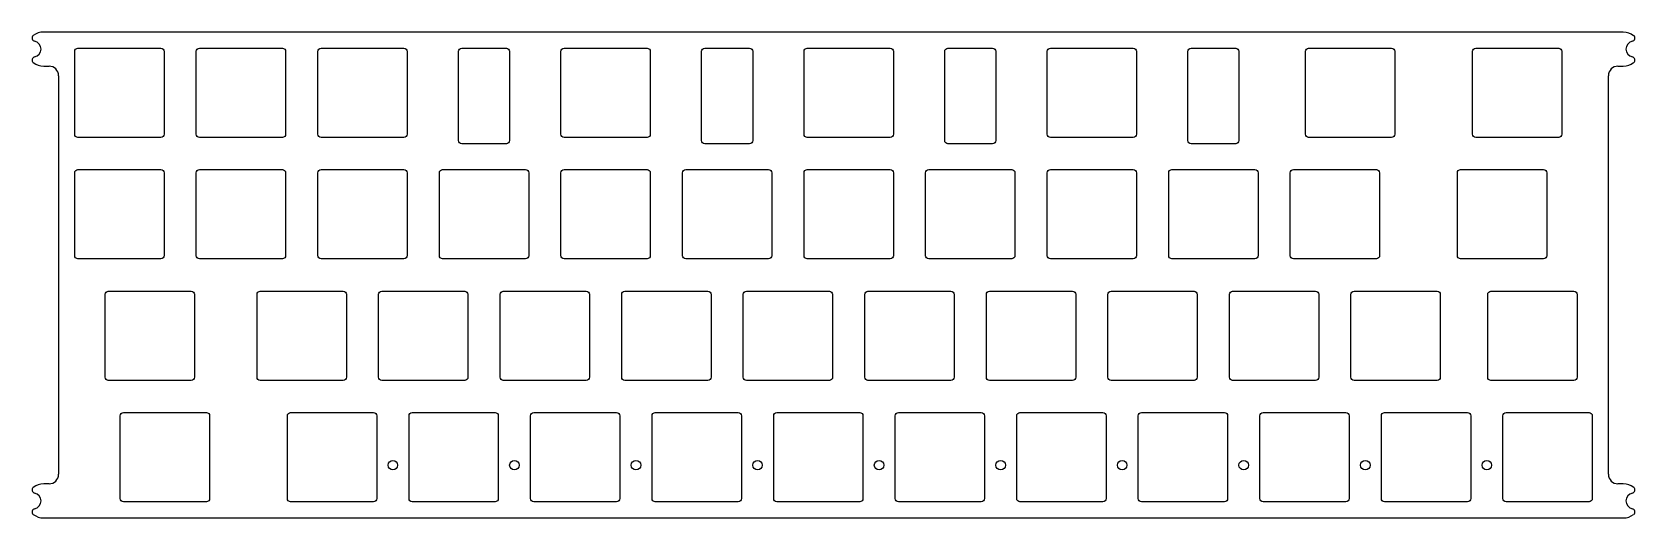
# Model space of a CAD drawing. Header units: millimetres. Extents: x -255 to -3, y 3 to 79.
import ezdxf

# ---------------------------------------------------------------- set-up
doc = ezdxf.new("R2010")
doc.units = ezdxf.units.MM
doc.layers.get('0').update_dxf_attribs({"linetype": 'CONTINUOUS'})

msp = doc.modelspace()

# ---------------------------------------------------------------- linework, layer by layer
for p, q in [((-5.18, 79.2), (-252.71, 79.2)), ((-252.71, 73.85), (-251.89, 73.85)), ((-6, 73.85), (-5.18, 73.85)), ((-250.39, 72.35), (-250.39, 9.85)), ((-7.5, 9.85), (-7.5, 72.35)), ((-251.89, 8.35), (-252.71, 8.35)), ((-5.18, 8.35), (-6, 8.35)), ((-252.71, 3), (-5.18, 3))]:
    msp.add_line(p, q)
for points in [[(-233.86, 76.18), (-233.86, 63.18, -0.414214), (-234.36, 62.68), (-247.36, 62.68, -0.414214), (-247.86, 63.18), (-247.86, 76.18, -0.414214), (-247.36, 76.68), (-234.36, 76.68, -0.414214)], [(-214.81, 76.18), (-214.81, 63.18, -0.414214), (-215.31, 62.68), (-228.31, 62.68, -0.414214), (-228.81, 63.18), (-228.81, 76.18, -0.414214), (-228.31, 76.68), (-215.31, 76.68, -0.414214)], [(-195.76, 76.18), (-195.76, 63.18, -0.414214), (-196.26, 62.68), (-209.26, 62.68, -0.414214), (-209.76, 63.18), (-209.76, 76.18, -0.414214), (-209.26, 76.68), (-196.26, 76.68, -0.414214)], [(-179.71, 76.18), (-179.71, 62.18, -0.414214), (-180.21, 61.68), (-187.21, 61.68, -0.414214), (-187.71, 62.18), (-187.71, 76.18, -0.414214), (-187.21, 76.68), (-180.21, 76.68, -0.414214)], [(-157.66, 76.18), (-157.66, 63.18, -0.414214), (-158.16, 62.68), (-171.16, 62.68, -0.414214), (-171.66, 63.18), (-171.66, 76.18, -0.414214), (-171.16, 76.68), (-158.16, 76.68, -0.414214)], [(-149.11, 76.68), (-142.11, 76.68, -0.414214), (-141.61, 76.18), (-141.61, 62.18, -0.414214), (-142.11, 61.68), (-149.11, 61.68, -0.414214), (-149.61, 62.18), (-149.61, 76.18, -0.414214)], [(-120.06, 62.68), (-133.06, 62.68, -0.414214), (-133.56, 63.18), (-133.56, 76.18, -0.414214), (-133.06, 76.68), (-120.06, 76.68, -0.414214), (-119.56, 76.18), (-119.56, 63.18, -0.414214)], [(-103.51, 76.18), (-103.51, 62.18, -0.414214), (-104.01, 61.68), (-111.01, 61.68, -0.414214), (-111.51, 62.18), (-111.51, 76.18, -0.414214), (-111.01, 76.68), (-104.01, 76.68, -0.414214)], [(-81.46, 76.18), (-81.46, 63.18, -0.414214), (-81.96, 62.68), (-94.96, 62.68, -0.414214), (-95.46, 63.18), (-95.46, 76.18, -0.414214), (-94.96, 76.68), (-81.96, 76.68, -0.414214)], [(-65.91, 61.68), (-72.91, 61.68, -0.414214), (-73.41, 62.18), (-73.41, 76.18, -0.414214), (-72.91, 76.68), (-65.91, 76.68, -0.414214), (-65.41, 76.18), (-65.41, 62.18, -0.414214)], [(-40.98, 76.18), (-40.98, 63.18, -0.414214), (-41.48, 62.68), (-54.48, 62.68, -0.414214), (-54.98, 63.18), (-54.98, 76.18, -0.414214), (-54.48, 76.68), (-41.48, 76.68, -0.414214)], [(-14.79, 76.18), (-14.79, 63.18, -0.414214), (-15.29, 62.68), (-28.29, 62.68, -0.414214), (-28.79, 63.18), (-28.79, 76.18, -0.414214), (-28.29, 76.68), (-15.29, 76.68, -0.414214)], [(-233.86, 57.13), (-233.86, 44.13, -0.414214), (-234.36, 43.63), (-247.36, 43.63, -0.414214), (-247.86, 44.13), (-247.86, 57.13, -0.414214), (-247.36, 57.62), (-234.36, 57.62, -0.414214)], [(-214.81, 57.13), (-214.81, 44.13, -0.414214), (-215.31, 43.63), (-228.31, 43.63, -0.414214), (-228.81, 44.13), (-228.81, 57.13, -0.414214), (-228.31, 57.62), (-215.31, 57.62, -0.414214)], [(-195.76, 57.13), (-195.76, 44.13, -0.414214), (-196.26, 43.63), (-209.26, 43.63, -0.414214), (-209.76, 44.13), (-209.76, 57.13, -0.414214), (-209.26, 57.62), (-196.26, 57.62, -0.414214)], [(-176.71, 57.13), (-176.71, 44.13, -0.414214), (-177.21, 43.63), (-190.21, 43.63, -0.414214), (-190.71, 44.13), (-190.71, 57.13, -0.414214), (-190.21, 57.62), (-177.21, 57.62, -0.414214)], [(-157.66, 57.13), (-157.66, 44.13, -0.414214), (-158.16, 43.63), (-171.16, 43.63, -0.414214), (-171.66, 44.13), (-171.66, 57.13, -0.414214), (-171.16, 57.62), (-158.16, 57.62, -0.414214)], [(-138.61, 57.13), (-138.61, 44.13, -0.414214), (-139.11, 43.63), (-152.11, 43.63, -0.414214), (-152.61, 44.13), (-152.61, 57.13, -0.414214), (-152.11, 57.62), (-139.11, 57.62, -0.414214)], [(-119.56, 57.13), (-119.56, 44.13, -0.414214), (-120.06, 43.63), (-133.06, 43.63, -0.414214), (-133.56, 44.13), (-133.56, 57.13, -0.414214), (-133.06, 57.62), (-120.06, 57.62, -0.414214)], [(-100.51, 57.13), (-100.51, 44.13, -0.414214), (-101.01, 43.63), (-114.01, 43.63, -0.414214), (-114.51, 44.13), (-114.51, 57.13, -0.414214), (-114.01, 57.62), (-101.01, 57.62, -0.414214)], [(-81.46, 57.13), (-81.46, 44.13, -0.414214), (-81.96, 43.63), (-94.96, 43.63, -0.414214), (-95.46, 44.13), (-95.46, 57.13, -0.414214), (-94.96, 57.62), (-81.96, 57.62, -0.414214)], [(-62.41, 57.13), (-62.41, 44.13, -0.414214), (-62.91, 43.63), (-75.91, 43.63, -0.414214), (-76.41, 44.13), (-76.41, 57.13, -0.414214), (-75.91, 57.62), (-62.91, 57.62, -0.414214)], [(-43.36, 57.13), (-43.36, 44.13, -0.414214), (-43.86, 43.63), (-56.86, 43.63, -0.414214), (-57.36, 44.13), (-57.36, 57.13, -0.414214), (-56.86, 57.62), (-43.86, 57.62, -0.414214)], [(-17.17, 57.13), (-17.17, 44.13, -0.414214), (-17.67, 43.63), (-30.67, 43.63, -0.414214), (-31.17, 44.13), (-31.17, 57.13, -0.414214), (-30.67, 57.62), (-17.67, 57.62, -0.414214)], [(-242.6, 24.57, -0.414214), (-243.1, 25.08), (-243.1, 38.08, -0.414214), (-242.6, 38.57), (-229.6, 38.57, -0.414214), (-229.1, 38.08), (-229.1, 25.08, -0.414214), (-229.6, 24.57)], [(-219.29, 25.08), (-219.29, 38.08, -0.414214), (-218.79, 38.57), (-205.79, 38.57, -0.414214), (-205.29, 38.08), (-205.29, 25.08, -0.414214), (-205.79, 24.57), (-218.79, 24.57, -0.414214)], [(-186.74, 38.57, -0.414214), (-186.24, 38.08), (-186.24, 25.08, -0.414214), (-186.74, 24.57), (-199.74, 24.57, -0.414214), (-200.24, 25.08), (-200.24, 38.08, -0.414214), (-199.74, 38.57)], [(-167.69, 24.57), (-180.69, 24.57, -0.414214), (-181.19, 25.08), (-181.19, 38.08, -0.414214), (-180.69, 38.57), (-167.69, 38.57, -0.414214), (-167.19, 38.08), (-167.19, 25.08, -0.414214)], [(-162.14, 38.08, -0.414214), (-161.64, 38.57), (-148.64, 38.57, -0.414214), (-148.14, 38.08), (-148.14, 25.08, -0.414214), (-148.64, 24.57), (-161.64, 24.57, -0.414214), (-162.14, 25.08)], [(-143.09, 38.08, -0.414214), (-142.59, 38.57), (-129.59, 38.57, -0.414214), (-129.09, 38.08), (-129.09, 25.08, -0.414214), (-129.59, 24.57), (-142.59, 24.57, -0.414214), (-143.09, 25.08)], [(-124.04, 25.08), (-124.04, 38.08, -0.414214), (-123.54, 38.57), (-110.54, 38.57, -0.414214), (-110.04, 38.08), (-110.04, 25.08, -0.414214), (-110.54, 24.57), (-123.54, 24.57, -0.414214)], [(-91.49, 24.57), (-104.49, 24.57, -0.414214), (-104.99, 25.08), (-104.99, 38.08, -0.414214), (-104.49, 38.57), (-91.49, 38.57, -0.414214), (-90.99, 38.08), (-90.99, 25.08, -0.414214)], [(-85.94, 25.08), (-85.94, 38.08, -0.414214), (-85.44, 38.57), (-72.44, 38.57, -0.414214), (-71.94, 38.08), (-71.94, 25.08, -0.414214), (-72.44, 24.57), (-85.44, 24.57, -0.414214)], [(-66.39, 38.57), (-53.39, 38.57, -0.414214), (-52.89, 38.08), (-52.89, 25.08, -0.414214), (-53.39, 24.57), (-66.39, 24.57, -0.414214), (-66.89, 25.08), (-66.89, 38.08, -0.414214)], [(-34.34, 38.57, -0.414214), (-33.84, 38.08), (-33.84, 25.08, -0.414214), (-34.34, 24.57), (-47.34, 24.57, -0.414214), (-47.84, 25.08), (-47.84, 38.08, -0.414214), (-47.34, 38.57)], [(-12.91, 24.57), (-25.91, 24.57, -0.414214), (-26.41, 25.08), (-26.41, 38.08, -0.414214), (-25.91, 38.57), (-12.91, 38.57, -0.414214), (-12.41, 38.08), (-12.41, 25.08, -0.414214)], [(-240.22, 19.52), (-227.22, 19.52, -0.414214), (-226.72, 19.02), (-226.72, 6.03, -0.414214), (-227.22, 5.52), (-240.22, 5.52, -0.414214), (-240.72, 6.03), (-240.72, 19.02, -0.414214)], [(-214.53, 19.02, -0.414214), (-214.03, 19.52), (-201.03, 19.52, -0.414214), (-200.53, 19.02), (-200.53, 6.03, -0.414214), (-201.03, 5.52), (-214.03, 5.52, -0.414214), (-214.53, 6.03)], [(-195.47, 6.03), (-195.47, 19.02, -0.414214), (-194.98, 19.52), (-181.98, 19.52, -0.414214), (-181.48, 19.02), (-181.48, 6.03, -0.414214), (-181.98, 5.52), (-194.98, 5.52, -0.414214)], [(-176.42, 6.03), (-176.42, 19.02, -0.414214), (-175.93, 19.52), (-162.93, 19.52, -0.414214), (-162.43, 19.02), (-162.43, 6.03, -0.414214), (-162.93, 5.52), (-175.93, 5.52, -0.414214)], [(-157.38, 19.02, -0.414214), (-156.88, 19.52), (-143.88, 19.52, -0.414214), (-143.38, 19.02), (-143.38, 6.03, -0.414214), (-143.88, 5.52), (-156.88, 5.52, -0.414214), (-157.38, 6.03)], [(-137.83, 5.52, -0.414214), (-138.32, 6.03), (-138.32, 19.02, -0.414214), (-137.83, 19.52), (-124.83, 19.52, -0.414214), (-124.33, 19.02), (-124.33, 6.03, -0.414214), (-124.83, 5.52)], [(-119.28, 6.03), (-119.28, 19.02, -0.414214), (-118.78, 19.52), (-105.78, 19.52, -0.414214), (-105.28, 19.02), (-105.28, 6.03, -0.414214), (-105.78, 5.52), (-118.78, 5.52, -0.414214)], [(-86.73, 19.52, -0.414214), (-86.23, 19.02), (-86.23, 6.03, -0.414214), (-86.73, 5.52), (-99.72, 5.52, -0.414214), (-100.23, 6.03), (-100.23, 19.02, -0.414214), (-99.72, 19.52)], [(-67.17, 19.02), (-67.17, 6.03, -0.414214), (-67.67, 5.52), (-80.67, 5.52, -0.414214), (-81.17, 6.03), (-81.17, 19.02, -0.414214), (-80.67, 19.52), (-67.67, 19.52, -0.414214)], [(-48.13, 19.02), (-48.13, 6.03, -0.414214), (-48.63, 5.52), (-61.63, 5.52, -0.414214), (-62.12, 6.03), (-62.12, 19.02, -0.414214), (-61.63, 19.52), (-48.63, 19.52, -0.414214)], [(-29.08, 6.03, -0.414214), (-29.58, 5.52), (-42.58, 5.52, -0.414214), (-43.08, 6.03), (-43.08, 19.02, -0.414214), (-42.58, 19.52), (-29.58, 19.52, -0.414214), (-29.08, 19.02)], [(-10.53, 19.52, -0.414214), (-10.03, 19.02), (-10.03, 6.03, -0.414214), (-10.53, 5.52), (-23.52, 5.52, -0.414214), (-24.02, 6.03), (-24.02, 19.02, -0.414214), (-23.52, 19.52)]]:
    msp.add_lwpolyline(points, format="xyb", close=True)
for centre in [(-198, 11.28), (-178.95, 11.28), (-159.9, 11.28), (-140.85, 11.28), (-121.8, 11.28), (-102.75, 11.28), (-83.7, 11.28), (-64.65, 11.28), (-45.6, 11.28), (-26.55, 11.28)]:
    msp.add_circle(centre, 0.75)
for centre, radius, start, end in [((-254.05, 78.24), 0.5, 127.8792, 258.8119), ((-252.71, 76.52), 2.68, 90, 127.8792), ((-5.18, 76.52), 2.67, 52.1208, 90), ((-3.84, 78.24), 0.5, -78.8119, 52.1208), ((-254.39, 76.52), 1.25, -78.8119, 78.8119), ((-3.5, 76.52), 1.25, 101.1881, 258.8119), ((-254.05, 74.81), 0.5, 101.1881, 232.1208), ((-252.71, 76.52), 2.67, 232.1208, 270), ((-251.89, 72.35), 1.5, 0, 90), ((-6, 72.35), 1.5, 90, 180), ((-5.18, 76.52), 2.67, 270, 307.8792), ((-3.84, 74.81), 0.5, -52.1208, 78.8119), ((-254.05, 7.39), 0.5, 127.8792, 258.8119), ((-252.71, 5.67), 2.67, 90, 127.8792), ((-251.89, 9.85), 1.5, 270, 360), ((-6, 9.85), 1.5, 180, 270), ((-5.18, 5.67), 2.68, 52.1208, 90), ((-3.84, 7.39), 0.5, -78.8119, 52.1208), ((-254.39, 5.67), 1.25, -78.8119, 78.8119), ((-3.5, 5.67), 1.25, 101.1881, 258.8119), ((-254.05, 3.96), 0.5, 101.1881, 232.1208), ((-252.71, 5.67), 2.67, 232.1208, 270), ((-5.18, 5.67), 2.67, 270, 307.8792), ((-3.84, 3.96), 0.5, -52.1208, 78.8119)]:
    msp.add_arc(centre, radius, start, end)

doc.saveas('drawing.dxf')
